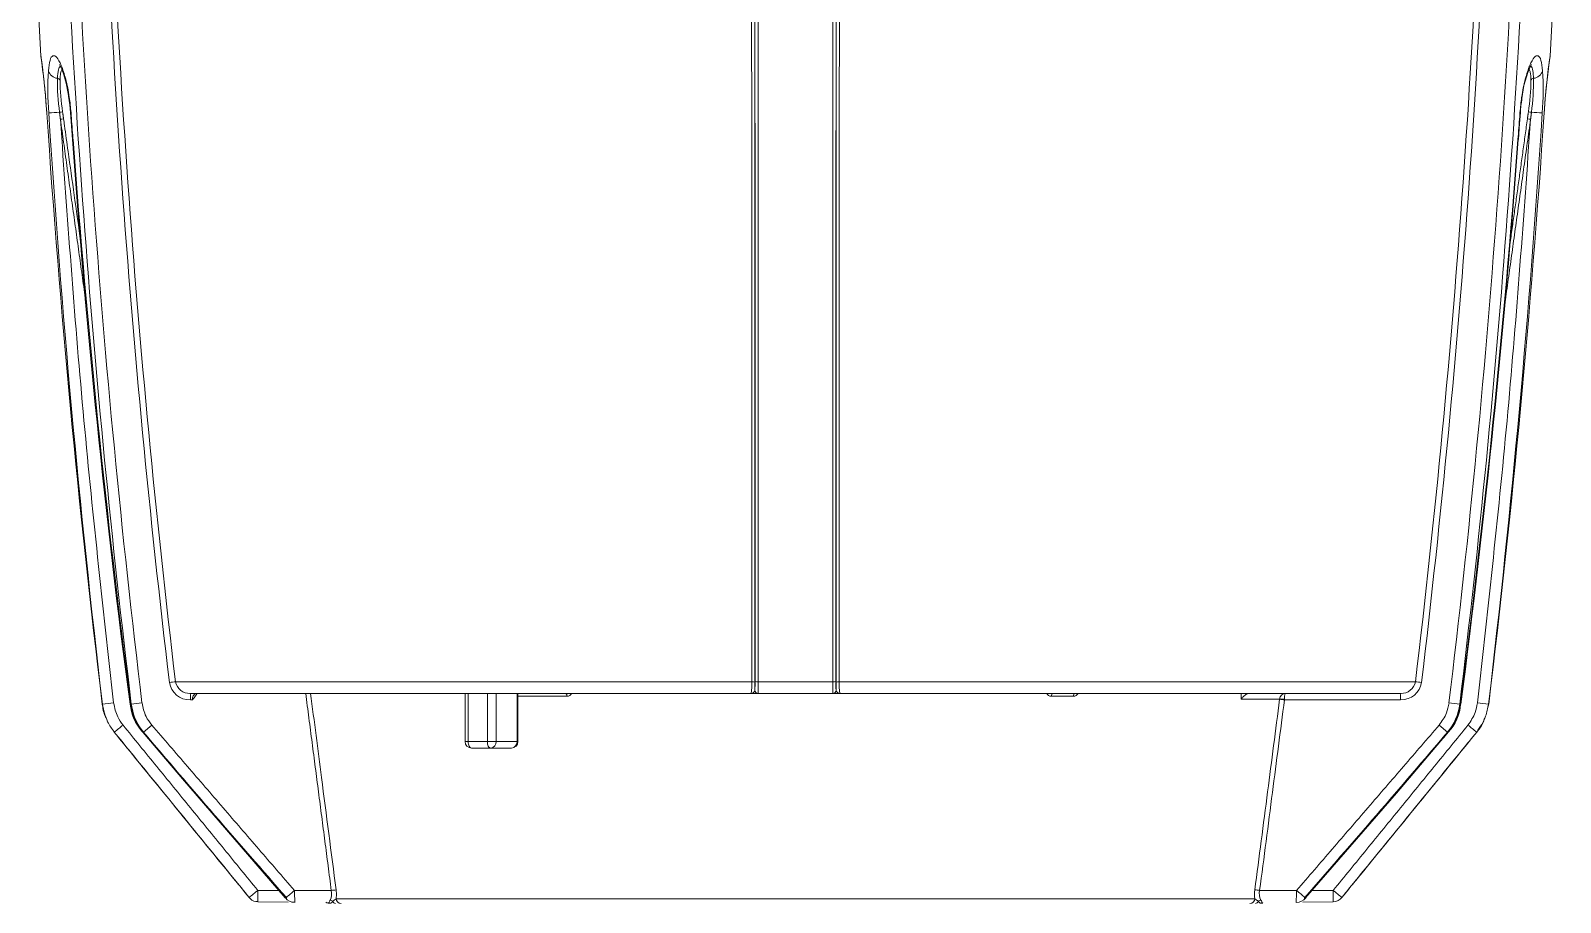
# Model space of a CAD drawing. Extents: x 8 to 113, y 2 to 87.
# Drawn here: x 45.52 to 52.5, y 5.22 to 9.2 of the extents above; entities that cross this region are included whole.
import ezdxf

# ---------------------------------------------------------------- set-up
doc = ezdxf.new("R2010")
doc.units = 0
doc.header["$MEASUREMENT"] = 0
doc.layers.add('OBJECT', color=7, linetype='CONTINUOUS')

msp = doc.modelspace()

# ---------------------------------------------------------------- linework, layer by layer
at = {"layer": 'OBJECT', "linetype": 'Continuous', "lineweight": 15}
for p, q in [((45.6994, 8.8277), (45.7086, 8.7051)), ((46.1782, 6.2288), (48.8078, 6.2288)), ((48.8369, 6.2288), (49.1775, 6.2288)), ((49.2066, 6.2288), (51.8363, 6.2288)), ((48.805, 6.1758), (46.2455, 6.1758)), ((46.2552, 6.1462), (46.2461, 6.1462)), ((47.4991, 6.1758), (47.4991, 5.9558)), ((47.5137, 6.1758), (47.5137, 5.9558)), ((47.6012, 5.9558), (47.6012, 6.1758)), ((47.6417, 6.1758), (47.6417, 5.9558)), ((47.7367, 5.9558), (47.7367, 6.1758)), ((47.7408, 5.9558), (47.7408, 6.1758)), ((47.9645, 6.1626), (47.7408, 6.1626)), ((47.9581, 6.1758), (47.7719, 6.1758)), ((48.8215, 6.1907), (48.8217, 6.1907)), ((48.8367, 6.1758), (48.8365, 6.1758)), ((49.1778, 6.1758), (48.8367, 6.1758)), ((49.1779, 6.1758), (49.1778, 6.1758)), ((49.1928, 6.1907), (49.1929, 6.1907)), ((51.7689, 6.1758), (49.2094, 6.1758)), ((50.2753, 6.1626), (50.1747, 6.1626)), ((50.4172, 6.1758), (50.1819, 6.1758)), ((51.2165, 6.1494), (51.0409, 6.1494)), ((51.4337, 6.1758), (51.0703, 6.1758)), ((51.7684, 6.1462), (51.2386, 6.1462)), ((45.8449, 6.1266), (45.8441, 6.1266)), ((45.9764, 6.1266), (45.9734, 6.1266)), ((52.0411, 6.1266), (52.0381, 6.1266)), ((52.1704, 6.1266), (52.1696, 6.1266)), ((46.0697, 6.0311), (46.0318, 5.9988)), ((51.9827, 5.9988), (51.9448, 6.0311)), ((45.8989, 5.9988), (45.8983, 5.9988)), ((46.0251, 6.0033), (46.0291, 5.9986)), ((46.0318, 5.9988), (46.0292, 5.9988)), ((47.5137, 5.9558), (47.4991, 5.9558)), ((47.5137, 5.9558), (47.6012, 5.9558)), ((47.6417, 5.9558), (47.6012, 5.9558)), ((47.6417, 5.9558), (47.7367, 5.9558)), ((47.7408, 5.9558), (47.7367, 5.9558)), ((51.9852, 5.9988), (51.9827, 5.9988)), ((52.1161, 5.9988), (52.1156, 5.9988)), ((47.6157, 5.9258), (47.5291, 5.9258)), ((47.7108, 5.9258), (47.6157, 5.9258)), ((46.5537, 5.2759), (46.6501, 5.2759)), ((46.9112, 5.2377), (51.1033, 5.2377)), ((51.2939, 5.2759), (51.1253, 5.2758)), ((51.4608, 5.2759), (51.3643, 5.2759)), ((51.5006, 5.2436), (51.5004, 5.2438)), ((46.5539, 5.224), (46.6924, 5.2216)), ((46.5539, 5.224), (46.5539, 5.224)), ((51.322, 5.2216), (51.4605, 5.224)), ((51.322, 5.2216), (51.322, 5.2216))]:
    msp.add_line(p, q, dxfattribs=at)
at = {"layer": 'OBJECT', "linetype": 'Continuous', "lineweight": 15, "flags": 128}
for points in [[(52.4251, 8.8453), (52.4286, 8.8901), (52.4334, 8.9426), (52.4384, 8.9898), (52.443, 9.0293), (52.4468, 9.0592), (52.4494, 9.078), (52.4503, 9.0845), (52.4503, 9.0848), (52.4503, 9.0847)], [(45.6485, 9.0478), (45.6481, 9.0481), (45.6518, 9.0422), (45.659, 9.027), (45.6687, 8.9999), (45.679, 8.9626), (45.6886, 8.9158), (45.6905, 8.9026)], [(45.6905, 8.9026), (45.6961, 8.8639), (45.6992, 8.8277)], [(45.7013, 8.8283), (45.6997, 8.8279), (45.6995, 8.8277)], [(52.3058, 8.7051), (52.3112, 8.7784), (52.315, 8.8277)], [(52.315, 8.8278), (52.3147, 8.8279), (52.3131, 8.8283)], [(45.7105, 8.7055), (45.7088, 8.7052), (45.7087, 8.7051)], [(52.3058, 8.7051), (52.3056, 8.7052), (52.3039, 8.7055)], [(47.9581, 6.1758), (47.9593, 6.1755), (47.9604, 6.1748), (47.9614, 6.1736), (47.9624, 6.172), (47.9632, 6.17), (47.9638, 6.1678), (47.9642, 6.1653), (47.9645, 6.1626)], [(50.1819, 6.1758), (50.1806, 6.1755), (50.1793, 6.1748), (50.1782, 6.1736), (50.1771, 6.172), (50.1762, 6.17), (50.1755, 6.1678), (50.175, 6.1653), (50.1747, 6.1626)], [(50.283, 6.1758), (50.2816, 6.1755), (50.2802, 6.1748), (50.279, 6.1736), (50.2778, 6.172), (50.2769, 6.17), (50.2761, 6.1678), (50.2756, 6.1653), (50.2753, 6.1626)], [(45.9734, 6.1266), (45.9712, 6.1261), (45.9711, 6.126)], [(52.0434, 6.126), (52.0433, 6.1261), (52.0411, 6.1266)], [(46.0292, 5.9988), (46.0281, 5.9978), (46.0281, 5.9978)], [(46.0287, 5.9983), (46.2096, 5.785), (46.6792, 5.2423)], [(47.5291, 5.9258), (47.5261, 5.9264), (47.5232, 5.9281), (47.5206, 5.9308), (47.5182, 5.9346), (47.5163, 5.9391), (47.5149, 5.9443), (47.514, 5.9499), (47.5137, 5.9558)], [(47.6157, 5.9258), (47.6129, 5.9264), (47.6102, 5.9281), (47.6077, 5.9308), (47.6055, 5.9346), (47.6037, 5.9391), (47.6023, 5.9443), (47.6015, 5.9499), (47.6012, 5.9558)], [(51.3352, 5.2423), (51.7494, 5.7204), (51.986, 5.9981)], [(51.9863, 5.9978), (51.9863, 5.9978), (51.9852, 5.9988)], [(46.6809, 5.2437), (46.6793, 5.2423), (46.6792, 5.2422)], [(51.3353, 5.2422), (51.3352, 5.2423), (51.3335, 5.2437)]]:
    msp.add_lwpolyline(points, dxfattribs=at)
at = {"layer": 'OBJECT', "linetype": 'Continuous', "lineweight": 15}
for centre, radius, start, end in [((93.7431, 11.8994), 48.0652, 181.31483, 186.89157), ((93.3064, 11.8725), 47.4927, 181.29837, 186.82851), ((93.3754, 11.8756), 47.5339, 181.30056, 186.82263), ((4.6843, 11.8724), 47.4885, 353.17473, 358.70207), ((4.7078, 11.8726), 47.4929, 353.1715, 358.70162), ((4.2715, 11.8994), 48.065, 353.10842, 358.68518), ((93.6262, 11.8931), 47.9974, 181.54787, 186.90032), ((4.3315, 11.8973), 48.0543, 353.10285, 358.44896), ((96.1332, 12.1158), 50.66, 182.37743, 183.42938), ((1.8812, 12.1158), 50.66, 356.57061, 357.62256), ((41.6402, 8.5523), 3.9599, 4.24131, 7.73632), ((56.0681, 8.5827), 3.6526, 172.0899, 175.87102), ((52.1666, 9.1229), 0.2862, 351.94021, 352.48008), ((47.0451, 8.9358), 1.4496, 176.71712, 184.30361), ((45.6444, 9.0328), 0.0486, 196.76456, 264.04457), ((52.725, 8.863), 0.4038, 152.80332, 175.86462), ((52.37, 9.0328), 0.0486, 275.95543, 343.23544), ((51.0877, 8.9347), 1.3315, 355.35961, 3.61965), ((46.7196, 8.973), 1.0803, 179.39197, 187.64058), ((45.6383, 8.9708), 0.0137, 21.51661, 85.64525), ((46.7459, 8.992), 1.0949, 180.84659, 188.448), ((51.3891, 8.9822), 0.9743, 351.08076, 359.62465), ((52.3761, 8.9708), 0.0137, 94.35475, 158.48339), ((51.2219, 8.9775), 1.1532, 352.62059, 0.34687), ((52.8372, 8.801), 0.5229, 169.96283, 177.05906), ((95.5861, 12.1543), 50.1059, 183.80754, 186.90943), ((45.5787, 9.7752), 0.9484, 271.26561, 274.24792), ((95.7389, 12.0194), 50.2408, 183.64317, 186.73588), ((45.7036, 8.4573), 0.3761, 96.22734, 98.36854), ((45.7002, 8.4793), 0.3215, 95.86253, 98.46261), ((2.2784, 12.0192), 50.238, 353.26404, 356.35692), ((2.438, 12.1534), 50.0962, 353.09027, 356.19276), ((52.3143, 8.4793), 0.3215, 81.53739, 84.13747), ((52.3108, 8.4573), 0.3761, 81.63146, 83.77266), ((52.4358, 9.7752), 0.9484, 265.75208, 268.73439), ((88.8654, 11.7889), 43.2671, 184.08718, 187.52065), ((93.0873, 12.2312), 47.5078, 184.25599, 187.38272), ((4.9564, 12.2282), 47.4783, 352.61631, 355.74498), ((7.8604, 11.9107), 44.5599, 352.54101, 355.87478), ((46.2895, 5.1016), 1.1327, 95.63772, 97.0379), ((46.2424, 6.2388), 0.0927, 188.10429, 272.24864), ((46.2416, 6.2401), 0.0644, 190.10144, 273.47168), ((48.5675, 6.2148), 0.2407, 350.66756, 3.33278), ((48.811, 6.1962), 0.0328, 70.62168, 95.496), ((48.3636, 6.223), 0.4592, 355.97099, 0.93702), ((48.8337, 6.2619), 0.0333, 250.74623, 275.52783), ((46.4213, 6.2135), 2.4156, 359.10476, 0.36256), ((49.1808, 6.2619), 0.0333, 264.47217, 289.25377), ((51.25, 6.2119), 2.0725, 179.53331, 180.99936), ((49.4682, 6.2181), 0.2768, 177.42477, 185.66722), ((49.2035, 6.1962), 0.0328, 84.504, 109.37832), ((49.4471, 6.2148), 0.2409, 176.67246, 189.32721), ((51.7707, 6.2405), 0.0943, 268.62073, 351.02633), ((51.7723, 6.2408), 0.0651, 267.05051, 349.37637), ((51.725, 5.1016), 1.1327, 82.9621, 84.36228), ((45.8242, 6.1535), 0.4219, 359.00577, 3.02303), ((47.9651, 6.1854), 0.0228, 268.44895, 335.05581), ((48.804, 6.1935), 0.0178, 273.42852, 350.99134), ((48.8365, 6.1908), 0.015, 180.13479, 269.99021), ((48.8367, 6.1908), 0.015, 180.13479, 269.99021), ((49.1778, 6.1908), 0.015, 270.00979, 359.86521), ((49.1779, 6.1908), 0.015, 270.00979, 359.86521), ((49.2105, 6.1935), 0.0178, 189.00866, 266.57148), ((50.1749, 6.1859), 0.0233, 205.69125, 269.53188), ((50.2751, 6.187), 0.0243, 270.39264, 332.68207), ((51.2439, 6.1484), 0.0274, 93.5414, 177.85073), ((51.2276, 6.0412), 0.1088, 84.17577, 95.82423), ((51.0972, 5.0771), 1.0784, 82.46832, 83.65015), ((51.2887, 6.156), 0.0505, 156.88346, 187.43628), ((52.1902, 6.1535), 0.4219, 176.97697, 180.99423), ((45.7626, 7.1671), 1.0438, 274.52274, 277.33457), ((46.173, 6.141), 0.202, 184.21222, 222.94948), ((45.7926, 7.9918), 1.8742, 275.62722, 277.12808), ((51.7946, 6.1562), 0.2453, 320.07452, 353.05981), ((51.8362, 6.1398), 0.2064, 316.59716, 356.23423), ((52.2218, 7.9918), 1.8742, 262.87192, 264.37278), ((52.2519, 7.1671), 1.0438, 262.66543, 265.47726), ((42.1307, 10.6927), 6.0193, 308.7567, 309.24258), ((55.8837, 10.6927), 6.0193, 230.75742, 231.2433), ((99.4983, 51.4874), 70.2008, 220.389381, 221.203421), ((94.1666, 46.8956), 63.1625, 220.352222, 221.257303), ((47.5291, 5.9558), 0.03, 180, 270), ((47.6136, 5.9539), 0.0282, 274.40195, 3.81126), ((47.7108, 5.9558), 0.03, 270, 0), ((47.7086, 5.9539), 0.0282, 274.40195, 3.81126), ((-0.5825, 50.7204), 69.0154, 318.781251, 319.609414), ((2.9604, 47.6517), 64.3304, 318.759436, 319.647762), ((46.5341, 5.26), 0.0261, 214.50632, 236.05843), ((42.5353, 10.1836), 6.3429, 308.85054, 309.31083), ((46.5505, 5.266), 0.0415, 221.7289, 274.77246), ((35.0951, 5.1955), 11.4588, 0.14404, 0.40214), ((46.7193, 5.2699), 0.0484, 214.55237, 273.04618), ((67.6488, -18.618), 31.7633, 131.21467, 131.30298), ((46.8255, 5.2618), 0.0651, 332.66813, 12.41515), ((47.0027, 4.4153), 0.8679, 96.05878, 97.51535), ((46.9347, 5.2393), 0.0235, 183.76009, 267.3744), ((51.0798, 5.2393), 0.0235, 272.6256, 356.23991), ((51.2521, 5.2576), 0.1502, 172.01861, 187.6059), ((50.9928, 4.2728), 1.0118, 82.47353, 83.72302), ((51.1858, 5.2614), 0.0622, 166.60467, 208.30879), ((51.293, 5.2746), 0.0532, 269.57231, 322.54462), ((53.8322, 8.1472), 3.8323, 228.52518, 229.25496), ((64.9879, 5.1858), 13.5274, 179.61834, 179.83597), ((51.4597, 5.2766), 0.0525, 270.8169, 322.65661), ((55.4792, 10.1836), 6.3429, 230.68917, 231.14946), ((46.8771, 5.1992), 0.0333, 55.8977, 79.19953), ((46.9106, 5.2311), 0.0154, 196.28787, 262.83576), ((51.1038, 5.2311), 0.0154, 277.16424, 343.71213), ((51.1373, 5.1992), 0.0333, 100.80047, 124.1023), ((51.1341, 5.2345), 0.0173, 206.48418, 291.54134)]:
    msp.add_arc(centre, radius, start, end, dxfattribs=at)
for points, knots in [([(48.8078, 6.2288), (48.8078, 6.2387), (48.8079, 6.2884), (48.8079, 6.497), (48.8081, 7.014), (48.8081, 7.8106), (48.8074, 8.9261), (48.8061, 10.0952), (48.8044, 10.9455), (48.8036, 11.3173)], [0, 0, 0, 0, 0.00588, 0.029402, 0.123491, 0.311676, 0.499928, 0.781341, 1, 1, 1, 1]), ([(48.8177, 11.3124), (48.8184, 10.9699), (48.8201, 10.1759), (48.8215, 8.9308), (48.8223, 7.5774), (48.822, 6.6773), (48.8218, 6.2271)], [0, 0, 0, 0, 0.201555, 0.467255, 0.733531, 1, 1, 1, 1]), ([(48.8227, 6.2305), (48.8229, 6.6648), (48.8232, 7.5337), (48.8225, 8.8422), (48.8211, 10.102), (48.8194, 10.926), (48.8187, 11.3121)], [0, 0, 0, 0, 0.257254, 0.514682, 0.772633, 1, 1, 1, 1]), ([(49.1958, 11.3136), (49.195, 10.9285), (49.1934, 10.1063), (49.192, 8.8476), (49.1913, 7.5375), (49.1916, 6.6663), (49.1917, 6.2305)], [0, 0, 0, 0, 0.226725, 0.484077, 0.741951, 1, 1, 1, 1]), ([(49.1926, 6.2271), (49.1925, 6.715), (49.1921, 7.6913), (49.1932, 9.1623), (49.1946, 10.3704), (49.1963, 11.0884), (49.1968, 11.314)], [0, 0, 0, 0, 0.28869, 0.577626, 0.867305, 1, 1, 1, 1]), ([(49.2108, 11.3194), (49.2103, 11.0758), (49.209, 10.4683), (49.2076, 9.4973), (49.2067, 8.4066), (49.2063, 7.3165), (49.2065, 6.5914), (49.2066, 6.2288)], [0, 0, 0, 0, 0.143196, 0.357145, 0.571195, 0.785547, 1, 1, 1, 1]), ([(48.8348, 10.3043), (48.835, 10.1593), (48.8358, 9.6944), (48.8367, 8.7819), (48.8374, 7.5673), (48.8371, 6.675), (48.8369, 6.2288)], [0, 0, 0, 0, 0.106448, 0.341316, 0.670658, 1, 1, 1, 1]), ([(49.1775, 6.2288), (49.1775, 6.2387), (49.1775, 6.2884), (49.1774, 6.497), (49.1772, 7.014), (49.1772, 7.8106), (49.1778, 8.8966), (49.1786, 9.7215), (49.1795, 10.2274), (49.1797, 10.2847)], [0, 0, 0, 0, 0.007373, 0.036867, 0.154842, 0.390842, 0.626842, 0.957772, 1, 1, 1, 1]), ([(45.5642, 9.0854), (45.5641, 9.0863), (45.5637, 9.0894), (45.5673, 9.0631), (45.5741, 9.0099), (45.5825, 8.9342), (45.5872, 8.8752), (45.5895, 8.8457)], [0, 0, 0, 0, 0.091987, 0.320963, 0.549626, 0.775189, 1, 1, 1, 1]), ([(45.5979, 9.0188), (45.6001, 9.0364), (45.6045, 9.0717), (45.618, 9.0918), (45.6359, 9.0844), (45.6569, 9.0473), (45.6777, 8.9837), (45.6937, 8.9064), (45.699, 8.8517), (45.7013, 8.8283)], [0, 0, 0, 0, 0.142439, 0.28529, 0.431186, 0.580958, 0.733779, 0.886153, 1, 1, 1, 1]), ([(52.3131, 8.8283), (52.3154, 8.8517), (52.3207, 8.9064), (52.3367, 8.9837), (52.3575, 9.0473), (52.3786, 9.0844), (52.3964, 9.0918), (52.4099, 9.0717), (52.4144, 9.0364), (52.4166, 9.0188)], [0, 0, 0, 0, 0.113847, 0.266221, 0.419042, 0.568814, 0.71471, 0.857561, 1, 1, 1, 1]), ([(45.6394, 8.9845), (45.6403, 8.9991), (45.6423, 9.0284), (45.6494, 9.0367), (45.6529, 9.0408)], [0, 0, 0, 0, 0.499733, 1, 1, 1, 1]), ([(45.6601, 9.024), (45.6575, 9.02), (45.6524, 9.0118), (45.6515, 8.988), (45.6511, 8.9759)], [0, 0, 0, 0, 0.492267, 1, 1, 1, 1]), ([(52.3543, 9.038), (52.3573, 9.0394), (52.3653, 9.0433), (52.3724, 9.0236), (52.3743, 8.9965), (52.3751, 8.9845)], [0, 0, 0, 0, 0.252423, 0.670218, 1, 1, 1, 1]), ([(52.3634, 8.9759), (52.3628, 8.9898), (52.3619, 9.0134), (52.3566, 9.0207), (52.3544, 9.0236)], [0, 0, 0, 0, 0.589997, 1, 1, 1, 1]), ([(45.6528, 8.7973), (45.6844, 8.3524), (45.7477, 7.4623), (45.8464, 6.5755), (45.8958, 6.1319)], [0, 0, 0, 0, 0.499822, 1, 1, 1, 1]), ([(45.6673, 8.7992), (45.6687, 8.7893), (45.6756, 8.7397), (45.701, 8.5572), (45.7251, 8.3845), (45.7436, 8.2515)], [0, 0, 0, 0, 0.054247, 0.271235, 1, 1, 1, 1]), ([(45.7013, 8.8283), (45.7039, 8.7934), (45.707, 8.7525), (45.7101, 8.7115), (45.7105, 8.7055)], [0, 0, 0, 0, 0.852454, 1, 1, 1, 1]), ([(52.1186, 6.1319), (52.168, 6.5751), (52.2668, 7.462), (52.33, 8.3521), (52.3616, 8.7973)], [0, 0, 0, 0, 0.499822, 1, 1, 1, 1]), ([(52.3039, 8.7055), (52.3065, 8.7404), (52.3096, 8.7814), (52.3127, 8.8223), (52.3131, 8.8283)], [0, 0, 0, 0, 0.853893, 1, 1, 1, 1]), ([(48.8218, 6.2271), (48.8218, 6.2188), (48.8218, 6.2057), (48.8216, 6.1947), (48.8215, 6.1907)], [0, 0, 0, 0, 0.635829, 1, 1, 1, 1]), ([(49.1929, 6.1907), (49.1928, 6.1975), (49.1927, 6.2088), (49.1926, 6.2219), (49.1926, 6.2271)], [0, 0, 0, 0, 0.601615, 1, 1, 1, 1]), ([(46.2552, 6.1462), (46.2553, 6.1475), (46.2555, 6.1523), (46.2573, 6.1605), (46.2613, 6.1689), (46.2668, 6.1747), (46.2709, 6.1754), (46.2729, 6.1758)], [0, 0, 0, 0, 0.07799, 0.284742, 0.51203, 0.754312, 1, 1, 1, 1]), ([(46.275, 6.1735), (46.2734, 6.1705), (46.2683, 6.1605), (46.2599, 6.1526), (46.2552, 6.1463), (46.2552, 6.1462)], [0, 0, 0, 0, 0.301183, 0.993572, 1, 1, 1, 1]), ([(46.7946, 6.1758), (46.8111, 6.0478), (46.8498, 5.7487), (46.8888, 5.4496), (46.9111, 5.2784)], [0, 0, 0, 0, 0.427818, 1, 1, 1, 1]), ([(48.8365, 6.1758), (48.8359, 6.1758), (48.8342, 6.1758), (48.8235, 6.1758), (48.8124, 6.1758), (48.8066, 6.1758), (48.8051, 6.1758), (48.805, 6.1758)], [0, 0, 0, 0, 0.221545, 0.607296, 0.898478, 0.996081, 1, 1, 1, 1]), ([(49.2094, 6.1758), (49.2093, 6.1758), (49.2078, 6.1758), (49.202, 6.1758), (49.191, 6.1758), (49.1803, 6.1758), (49.1785, 6.1758), (49.1779, 6.1758)], [0, 0, 0, 0, 0.003919, 0.101522, 0.392704, 0.778455, 1, 1, 1, 1]), ([(51.0703, 6.1758), (51.0706, 6.1758), (51.0711, 6.1757), (51.0701, 6.1751), (51.0686, 6.1743), (51.0667, 6.1732), (51.0638, 6.1714), (51.0611, 6.1695), (51.056, 6.1658), (51.0487, 6.1594), (51.0434, 6.1532), (51.0409, 6.1495), (51.0409, 6.1494)], [0, 0, 0, 0, 0.139069, 0.217489, 0.268361, 0.336167, 0.377345, 0.471052, 0.513581, 0.712136, 0.995852, 1, 1, 1, 1]), ([(51.1034, 5.2785), (51.1228, 5.4278), (51.1606, 5.7179), (51.1982, 6.0081), (51.2165, 6.1489)], [0, 0, 0, 0, 0.514699, 1, 1, 1, 1]), ([(51.2386, 6.1462), (51.2203, 6.0054), (51.1826, 5.7153), (51.1448, 5.4251), (51.1253, 5.2758)], [0, 0, 0, 0, 0.485323, 1, 1, 1, 1]), ([(45.8441, 6.1266), (45.8465, 6.1076), (45.8497, 6.083), (45.8623, 6.0622), (45.8652, 6.0574)], [0, 0, 0, 0, 0.772396, 1, 1, 1, 1]), ([(45.8989, 5.9988), (45.8878, 6.0143), (45.8602, 6.0525), (45.8506, 6.0989), (45.8449, 6.1266)], [0, 0, 0, 0, 0.404079, 1, 1, 1, 1]), ([(45.8958, 6.1319), (45.9003, 6.11), (45.908, 6.0733), (45.9298, 6.0431), (45.9386, 6.0309)], [0, 0, 0, 0, 0.595826, 1, 1, 1, 1]), ([(45.9734, 6.1266), (45.977, 6.1072), (45.9859, 6.0606), (46.0132, 6.0216), (46.0292, 5.9988)], [0, 0, 0, 0, 0.415675, 1, 1, 1, 1]), ([(46.0318, 5.9988), (46.0199, 6.0149), (45.9918, 6.0531), (45.982, 6.0997), (45.9764, 6.1266)], [0, 0, 0, 0, 0.422663, 1, 1, 1, 1]), ([(46.0252, 6.132), (46.0297, 6.1107), (46.0376, 6.0738), (46.0601, 6.0438), (46.0697, 6.0311)], [0, 0, 0, 0, 0.576404, 1, 1, 1, 1]), ([(51.9448, 6.0311), (51.9574, 6.0488), (51.9794, 6.0795), (51.9863, 6.1164), (51.9893, 6.132)], [0, 0, 0, 0, 0.576763, 1, 1, 1, 1]), ([(51.9852, 5.9988), (51.9969, 6.0146), (52.0251, 6.0527), (52.0352, 6.0993), (52.0411, 6.1266)], [0, 0, 0, 0, 0.41433, 1, 1, 1, 1]), ([(52.0759, 6.0309), (52.0884, 6.0494), (52.1095, 6.0804), (52.116, 6.117), (52.1186, 6.1319)], [0, 0, 0, 0, 0.595857, 1, 1, 1, 1]), ([(52.1696, 6.1266), (52.1662, 6.1078), (52.158, 6.0614), (52.1314, 6.0222), (52.1156, 5.9988)], [0, 0, 0, 0, 0.404221, 1, 1, 1, 1]), ([(52.1161, 5.9988), (52.1281, 6.0137), (52.1435, 6.033), (52.1497, 6.0565), (52.1511, 6.0618)], [0, 0, 0, 0, 0.77501, 1, 1, 1, 1]), ([(45.8983, 5.9988), (45.9204, 5.9717), (46.0309, 5.836), (46.2361, 5.5842), (46.4193, 5.3598), (46.514, 5.2438)], [0, 0, 0, 0, 0.107776, 0.53888, 1, 1, 1, 1]), ([(46.5141, 5.2438), (46.492, 5.2709), (46.3814, 5.4065), (46.1762, 5.6581), (45.9934, 5.8827), (45.8989, 5.9988)], [0, 0, 0, 0, 0.10781, 0.539052, 1, 1, 1, 1]), ([(52.1156, 5.9988), (52.0935, 5.9717), (51.983, 5.8359), (51.778, 5.5842), (51.5949, 5.3598), (51.5003, 5.2438)], [0, 0, 0, 0, 0.10781, 0.539052, 1, 1, 1, 1]), ([(51.5004, 5.2438), (51.5226, 5.2709), (51.6333, 5.4064), (51.8386, 5.6581), (52.0216, 5.8827), (52.1161, 5.9988)], [0, 0, 0, 0, 0.107776, 0.53888, 1, 1, 1, 1]), ([(46.514, 5.2438), (46.5141, 5.2438), (46.5141, 5.2437), (46.5142, 5.2436), (46.5143, 5.2435), (46.5143, 5.2434), (46.5144, 5.2434), (46.5144, 5.2434), (46.5144, 5.2435), (46.5143, 5.2436), (46.5142, 5.2437), (46.5142, 5.2437), (46.5141, 5.2438)], [0, 0, 0, 0, 0.102542, 0.238797, 0.342487, 0.423099, 0.496347, 0.573125, 0.662854, 0.751501, 0.862396, 1, 1, 1, 1]), ([(46.6809, 5.2437), (46.6812, 5.2434), (46.682, 5.2425), (46.6832, 5.2415), (46.6842, 5.2408), (46.6849, 5.2405), (46.6853, 5.2405), (46.6854, 5.2407), (46.6854, 5.2411), (46.6851, 5.2417), (46.6846, 5.2426), (46.6841, 5.2432), (46.6838, 5.2436)], [0, 0, 0, 0, 0.11179, 0.308323, 0.405355, 0.512738, 0.582945, 0.64962, 0.723408, 0.796438, 0.884273, 1, 1, 1, 1]), ([(46.7204, 5.2759), (46.7208, 5.2685), (46.7214, 5.2559), (46.7219, 5.241), (46.7222, 5.2307), (46.7222, 5.2242), (46.7221, 5.2211), (46.7219, 5.2214), (46.7219, 5.2214)], [0, 0, 0, 0, 0.253848, 0.437029, 0.601618, 0.773759, 0.925762, 1, 1, 1, 1]), ([(46.8958, 5.2268), (46.8981, 5.2282), (46.9039, 5.2319), (46.9084, 5.2355), (46.9112, 5.2377)], [0, 0, 0, 0, 0.387801, 1, 1, 1, 1]), ([(46.9111, 5.2784), (46.9119, 5.2691), (46.9131, 5.2548), (46.9117, 5.2422), (46.9112, 5.2377)], [0, 0, 0, 0, 0.648315, 1, 1, 1, 1]), ([(51.1033, 5.2377), (51.1038, 5.2373), (51.1078, 5.2338), (51.1136, 5.23), (51.1186, 5.2268)], [0, 0, 0, 0, 0.140151, 1, 1, 1, 1]), ([(51.2926, 5.2215), (51.2925, 5.2213), (51.2923, 5.2208), (51.2922, 5.2235), (51.2922, 5.2293), (51.2924, 5.2386), (51.2929, 5.2519), (51.2935, 5.2654), (51.2939, 5.2738), (51.294, 5.2758)], [0, 0, 0, 0, 0.044876, 0.205619, 0.371314, 0.521276, 0.706064, 0.931218, 1, 1, 1, 1]), ([(51.3308, 5.2437), (51.3307, 5.2436), (51.3303, 5.2431), (51.3297, 5.2424), (51.3293, 5.2416), (51.329, 5.241), (51.329, 5.2406), (51.3293, 5.2405), (51.3297, 5.2406), (51.3306, 5.241), (51.332, 5.2421), (51.333, 5.2432), (51.3335, 5.2437)], [0, 0, 0, 0, 0.034116, 0.149356, 0.234878, 0.299671, 0.36961, 0.439604, 0.524622, 0.634614, 0.805774, 1, 1, 1, 1]), ([(51.5003, 5.2438), (51.5003, 5.2438), (51.5003, 5.2437), (51.5002, 5.2436), (51.5002, 5.2436), (51.5001, 5.2435), (51.5001, 5.2435), (51.5001, 5.2434), (51.5001, 5.2434), (51.5001, 5.2435), (51.5002, 5.2435), (51.5003, 5.2436), (51.5004, 5.2437), (51.5004, 5.2438)], [0, 0, 0, 0, 0.057544, 0.181946, 0.187743, 0.289765, 0.363759, 0.437966, 0.522194, 0.605856, 0.707241, 0.86305, 1, 1, 1, 1]), ([(46.8638, 5.2217), (46.8711, 5.2192), (46.8824, 5.2155), (46.8896, 5.2191), (46.8942, 5.2248), (46.8958, 5.2268)], [0, 0, 0, 0, 0.537652, 0.838044, 1, 1, 1, 1]), ([(46.8735, 5.2186), (46.8748, 5.2185), (46.8762, 5.2184), (46.8786, 5.2191), (46.8794, 5.2213), (46.8805, 5.2268), (46.8828, 5.2309), (46.8834, 5.2319)], [0, 0, 0, 0, 0.153207, 0.163886, 0.506355, 0.877374, 1, 1, 1, 1]), ([(51.1311, 5.2319), (51.1324, 5.2291), (51.1352, 5.2231), (51.1352, 5.2191), (51.1382, 5.2183), (51.1402, 5.2184), (51.1404, 5.2184)], [0, 0, 0, 0, 0.35881, 0.743872, 0.968497, 1, 1, 1, 1])]:
    msp.add_open_spline(points, degree=3, knots=knots, dxfattribs=at)
for points in [[(45.5895, 8.8457), (45.5908, 8.827)], [(45.6528, 8.7973), (45.6489, 8.8294)], [(45.7703, 7.9541), (45.6528, 8.7973)], [(45.6628, 8.8312), (45.6673, 8.7992)], [(52.3616, 8.7973), (52.241, 7.9318)], [(52.2659, 8.2162), (52.3471, 8.7992)], [(52.3471, 8.7992), (52.3516, 8.8312)], [(52.3655, 8.8294), (52.3616, 8.7973)], [(52.4237, 8.827), (52.4249, 8.8457)], [(46.8891, 5.2758), (46.7723, 6.1758)], [(51.0409, 6.1494), (51.0407, 6.1758)], [(51.2165, 6.1489), (51.2165, 6.1494)], [(51.2386, 6.1462), (51.2386, 6.1494)], [(52.1666, 6.1138), (52.1704, 6.1266)], [(45.8939, 6.0066), (45.8983, 5.9988)], [(45.9386, 6.0309), (46.5537, 5.2759)], [(46.0697, 6.0311), (46.7206, 5.2758)], [(51.2939, 5.2759), (51.9448, 6.0311)], [(51.4608, 5.2759), (52.0759, 6.0309)], [(46.7205, 5.2758), (46.8891, 5.2758)], [(51.1253, 5.2758), (51.1253, 5.2758)], [(51.294, 5.2758), (51.2939, 5.2759)]]:
    msp.add_open_spline(points, degree=1, dxfattribs=at)

doc.saveas('drawing.dxf')
